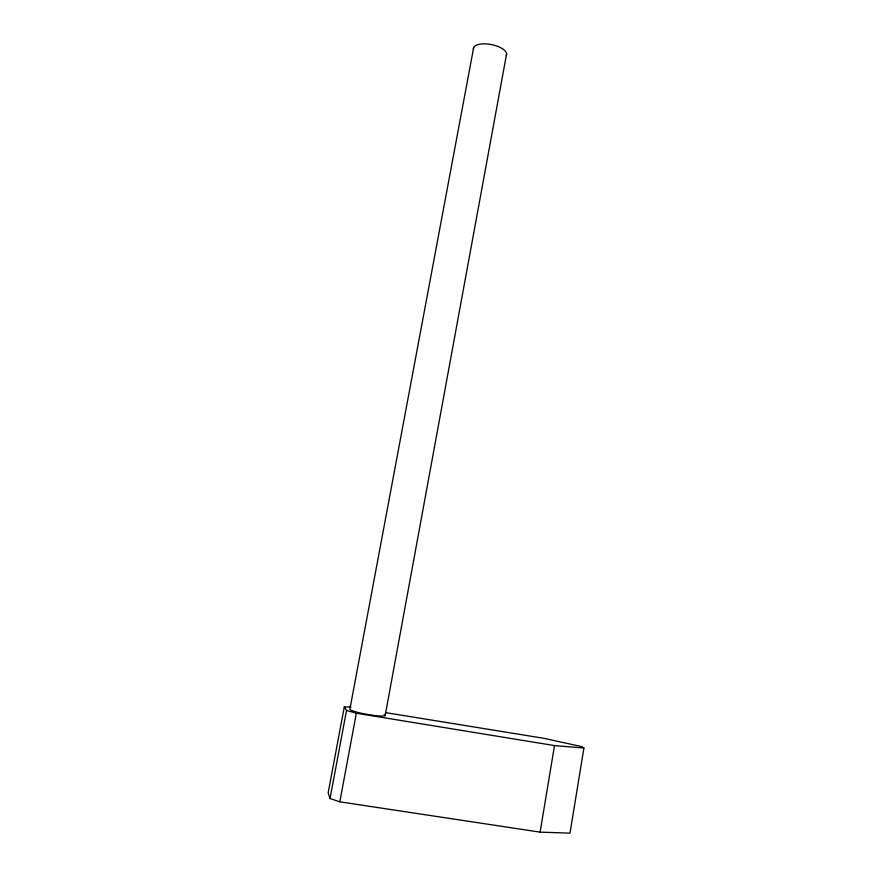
<?xml version="1.0" encoding="UTF-8"?>
<svg xmlns="http://www.w3.org/2000/svg" width="877" height="877" viewBox="0 0 877 877"><rect width="100%" height="100%" fill="white"/><g stroke="black" fill="none" stroke-linecap="round" stroke-linejoin="round"><path stroke-width="1.32" d="M386.001 712.683L543.806 738.302L581.55 746.557L583.918 748.015L569.995 833.15L540.111 832.13L339.827 801.819L330.037 798.519L328.151 792.918L344.31 706.796L350.953 707.136M540.111 832.13L554.516 745.593L583.918 748.015M385.156 715.665L506.621 53.826M339.827 801.819L356.347 713.209L346.536 710.48L344.31 706.796M330.037 798.519L346.536 710.48M384.104 714.349A18.055 2.182 10.1 0 1 373.975 715.446L364.689 713.944A18.055 2.182 10.1 0 1 349.857 709.329L473.679 47.544M356.347 713.209L554.516 745.593M473.437 49.375A16.882 7.06 11.1 0 1 491.175 44.53A16.882 7.06 11.1 0 1 506.259 55.635"/></g></svg>
